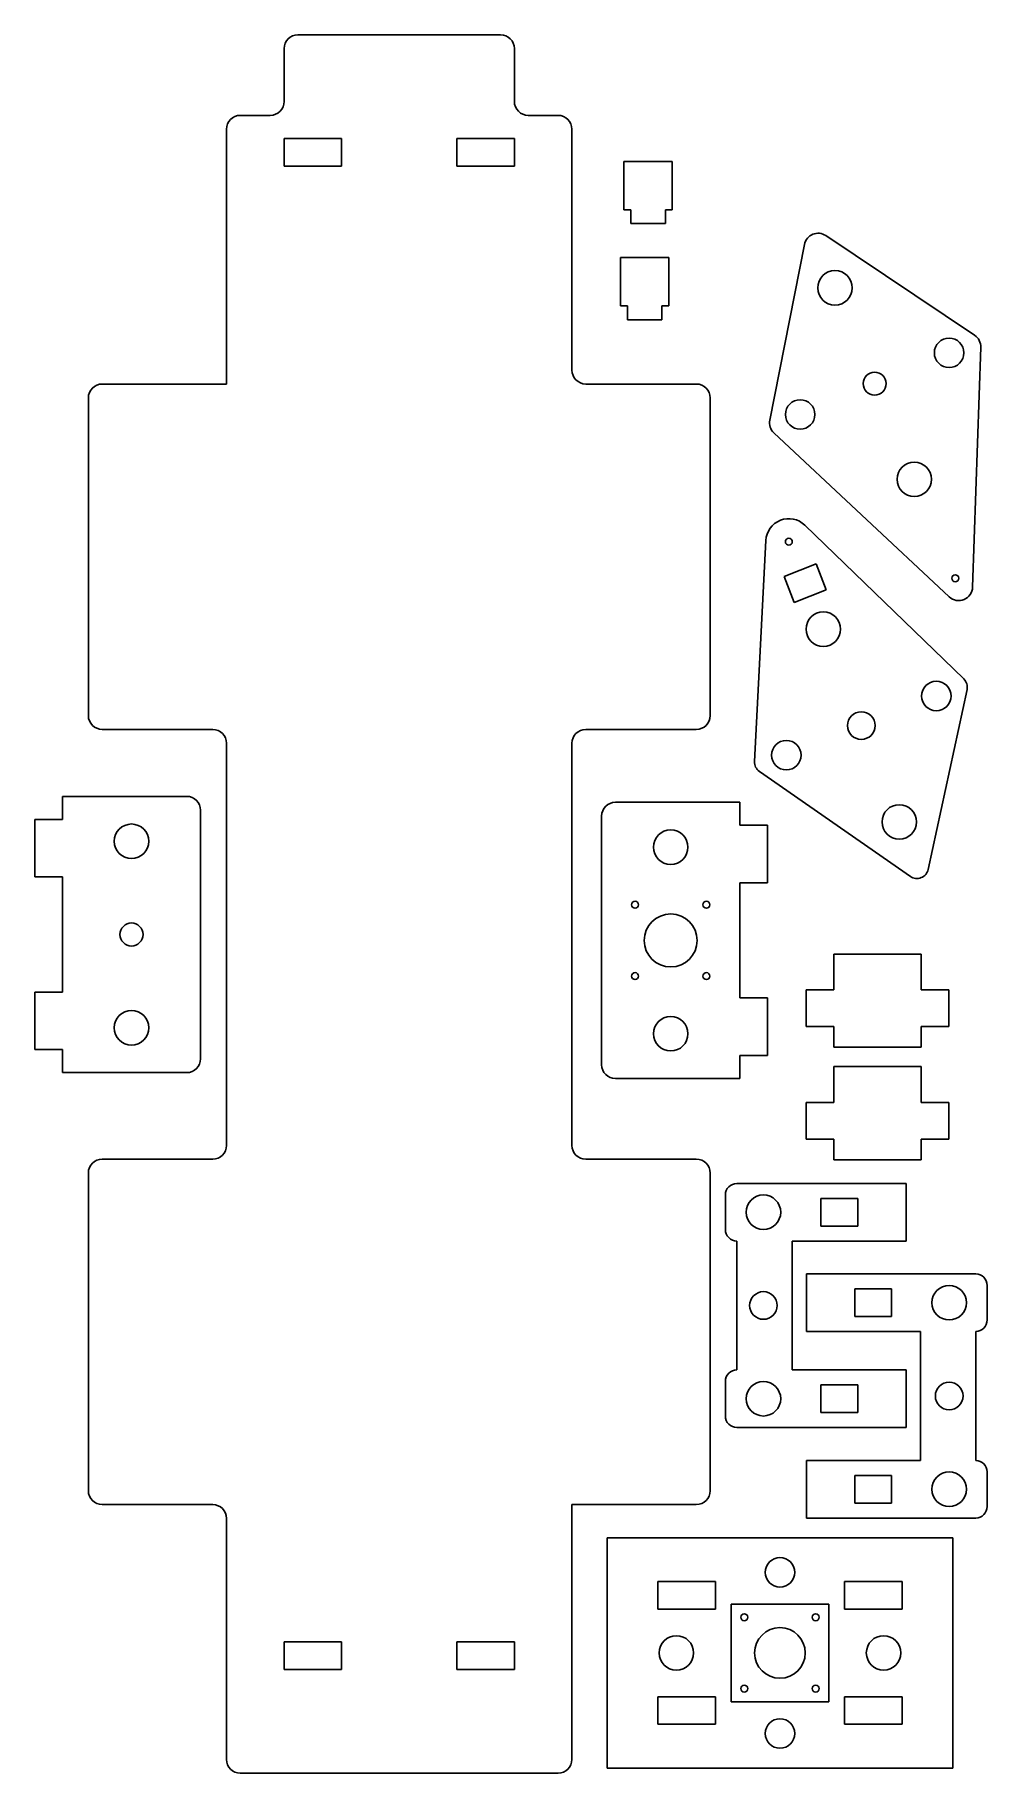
# Model space of a CAD drawing. Extents: x -218 to 195, y -710 to 45.
import ezdxf

# ---------------------------------------------------------------- set-up
doc = ezdxf.new("R2010")
doc.units = 0
doc.layers.get('0').update_dxf_attribs({"linetype": 'CONTINUOUS'})

msp = doc.modelspace()

# ---------------------------------------------------------------- linework, layer by layer
for p, q in [((-110, 16), (-110, 39)), ((-104, 45), (-16, 45)), ((-10, 39), (-10, 16)), ((-129, 10), (-116, 10)), ((-4, 10), (9, 10)), ((-135, -106.67), (-135, 4)), ((-110, -12), (-110, 0)), ((-110, 0), (-85, 0)), ((-85, 0), (-85, -12)), ((-35, -12), (-35, 0)), ((-35, 0), (-10, 0)), ((-10, 0), (-10, -12)), ((15, 4), (15, -100.67)), ((-85, -12), (-110, -12)), ((-10, -12), (-35, -12)), ((-195, -250.67), (-195, -112.67)), ((-189, -106.67), (-135, -106.67)), ((21, -106.67), (69, -106.67)), ((75, -112.67), (75, -250.67)), ((-141, -256.67), (-189, -256.67)), ((69, -256.67), (21, -256.67)), ((-135, -437.33), (-135, -262.67)), ((15, -262.67), (15, -437.33)), ((-189, -443.33), (-141, -443.33)), ((21, -443.33), (69, -443.33)), ((-195, -587.33), (-195, -449.33)), ((75, -449.33), (75, -587.33)), ((-141, -593.33), (-189, -593.33)), ((69, -593.33), (15, -593.33)), ((15, -593.33), (15, -704)), ((-135, -704), (-135, -599.33)), ((-110, -653), (-85, -653)), ((-110, -665), (-110, -653)), ((-110, -653), (-110, -665)), ((-85, -653), (-110, -653)), ((-85, -653), (-85, -665)), ((-85, -665), (-85, -653)), ((-35, -653), (-10, -653)), ((-35, -665), (-35, -653)), ((-35, -653), (-35, -665)), ((-10, -653), (-35, -653)), ((-10, -653), (-10, -665)), ((-10, -665), (-10, -653)), ((-85, -665), (-110, -665)), ((-110, -665), (-85, -665)), ((-10, -665), (-35, -665)), ((-35, -665), (-10, -665)), ((9, -710), (-129, -710))]:
    msp.add_line(p, q)
at = {"color": 0, "linetype": 'BYBLOCK'}
for p, q in [((58.56, -9.99), (37.56, -9.99)), ((37.56, -9.99), (37.56, -30.99)), ((58.56, -30.99), (58.56, -9.99)), ((37.56, -30.99), (40.56, -30.99)), ((40.56, -30.99), (40.56, -36.99)), ((40.56, -36.99), (55.56, -36.99)), ((55.56, -30.99), (58.56, -30.99)), ((55.56, -36.99), (55.56, -30.99)), ((125.23, -42.21), (189.87, -85.51)), ((57.1, -51.74), (36.1, -51.74)), ((36.1, -51.74), (36.1, -72.74)), ((57.1, -72.74), (57.1, -51.74)), ((100.89, -122.35), (116, -46.03)), ((36.1, -72.74), (39.1, -72.74)), ((39.1, -72.74), (39.1, -78.74)), ((54.1, -72.74), (57.1, -72.74)), ((54.1, -78.74), (54.1, -72.74)), ((39.1, -78.74), (54.1, -78.74)), ((192.53, -90.7), (188.97, -194.94)), ((178.88, -199.11), (102.68, -127.9)), ((116.13, -167.97), (185.17, -234.75)), ((94.27, -270.57), (99.19, -174.65)), ((121.05, -184.83), (107.1, -190.33)), ((125.45, -196), (121.05, -184.83)), ((107.1, -190.33), (111.5, -201.5)), ((111.5, -201.5), (125.45, -196)), ((186.58, -239.4), (169.73, -317.46)), ((161.99, -320.51), (96.41, -274.94)), ((-206.26, -295.75), (-206.26, -285.75)), ((-206.26, -285.75), (-152.26, -285.75)), ((-146.26, -291.75), (-146.26, -399.75)), ((27.89, -402.32), (27.89, -294.32)), ((33.89, -288.32), (87.89, -288.32)), ((87.89, -288.32), (87.89, -298.32)), ((-218.26, -320.75), (-218.26, -295.75)), ((-218.26, -295.75), (-206.26, -295.75)), ((87.89, -298.32), (99.89, -298.32)), ((99.89, -298.32), (99.89, -323.32)), ((-206.26, -320.75), (-218.26, -320.75)), ((-206.26, -370.75), (-206.26, -320.75)), ((99.89, -323.32), (87.89, -323.32)), ((87.89, -323.32), (87.89, -373.32)), ((166.69, -354.23), (128.69, -354.23)), ((128.69, -354.23), (128.69, -369.73)), ((166.69, -369.73), (166.69, -354.23)), ((116.69, -369.73), (116.69, -385.73)), ((128.69, -369.73), (116.69, -369.73)), ((178.69, -369.73), (166.69, -369.73)), ((178.69, -385.73), (178.69, -369.73)), ((-218.26, -395.75), (-218.26, -370.75)), ((-218.26, -370.75), (-206.26, -370.75)), ((87.89, -373.32), (99.89, -373.32)), ((99.89, -373.32), (99.89, -398.32)), ((116.69, -385.73), (128.69, -385.73)), ((128.69, -385.73), (128.69, -394.73)), ((166.69, -394.73), (166.69, -385.73)), ((166.69, -385.73), (178.69, -385.73)), ((-206.26, -395.75), (-218.26, -395.75)), ((-206.26, -405.75), (-206.26, -395.75)), ((99.89, -398.32), (87.89, -398.32)), ((87.89, -398.32), (87.89, -408.32)), ((128.69, -394.73), (166.69, -394.73)), ((-152.26, -405.75), (-206.26, -405.75)), ((166.69, -403.14), (128.69, -403.14)), ((128.69, -403.14), (128.69, -418.64)), ((166.69, -418.64), (166.69, -403.14)), ((87.89, -408.32), (33.89, -408.32)), ((116.69, -418.64), (116.69, -434.64)), ((128.69, -418.64), (116.69, -418.64)), ((178.69, -418.64), (166.69, -418.64)), ((178.69, -434.64), (178.69, -418.64)), ((116.69, -434.64), (128.69, -434.64)), ((128.69, -434.64), (128.69, -443.64)), ((166.69, -443.64), (166.69, -434.64)), ((166.69, -434.64), (178.69, -434.64)), ((128.69, -443.64), (166.69, -443.64)), ((81.62, -473.86), (81.62, -458.86)), ((86.62, -453.86), (160.15, -453.86)), ((123.15, -472.36), (123.15, -460.36)), ((123.15, -460.36), (139.15, -460.36)), ((139.15, -460.36), (139.15, -472.36)), ((160.15, -453.86), (160.15, -478.86)), ((139.15, -472.36), (123.15, -472.36)), ((86.62, -534.86), (86.62, -478.86)), ((160.15, -478.86), (110.62, -478.86)), ((110.62, -478.86), (110.62, -534.86)), ((116.82, -518.16), (116.82, -493.16)), ((116.82, -493.16), (190.34, -493.16)), ((195.34, -498.16), (195.34, -513.16)), ((137.82, -499.66), (137.82, -511.66)), ((153.82, -499.66), (137.82, -499.66)), ((153.82, -511.66), (153.82, -499.66)), ((137.82, -511.66), (153.82, -511.66)), ((166.34, -518.16), (116.82, -518.16)), ((166.34, -574.16), (166.34, -518.16)), ((190.34, -518.16), (190.34, -574.16)), ((110.62, -534.86), (160.15, -534.86)), ((160.15, -534.86), (160.15, -559.86)), ((81.62, -554.86), (81.62, -539.86)), ((123.15, -553.36), (123.15, -541.36)), ((123.15, -541.36), (139.15, -541.36)), ((139.15, -541.36), (139.15, -553.36)), ((139.15, -553.36), (123.15, -553.36)), ((160.15, -559.86), (86.62, -559.86)), ((116.82, -599.16), (116.82, -574.16)), ((116.82, -574.16), (166.34, -574.16)), ((137.82, -592.66), (137.82, -580.66)), ((137.82, -580.66), (153.82, -580.66)), ((153.82, -580.66), (153.82, -592.66)), ((195.34, -579.16), (195.34, -594.16)), ((153.82, -592.66), (137.82, -592.66)), ((190.34, -599.16), (116.82, -599.16)), ((180.34, -607.76), (30.34, -607.76)), ((30.34, -607.76), (30.34, -707.76)), ((180.34, -707.76), (180.34, -607.76)), ((52.34, -638.76), (52.34, -626.76)), ((52.34, -626.76), (77.34, -626.76)), ((77.34, -626.76), (77.34, -638.76)), ((133.34, -638.76), (133.34, -626.76)), ((133.34, -626.76), (158.34, -626.76)), ((158.34, -626.76), (158.34, -638.76)), ((77.34, -638.76), (52.34, -638.76)), ((126.59, -636.51), (84.09, -636.51)), ((84.09, -636.51), (84.09, -679.01)), ((126.59, -679.01), (126.59, -636.51)), ((158.34, -638.76), (133.34, -638.76)), ((52.34, -676.76), (77.34, -676.76)), ((52.34, -688.76), (52.34, -676.76)), ((77.34, -676.76), (77.34, -688.76)), ((84.09, -679.01), (126.59, -679.01)), ((133.34, -676.76), (158.34, -676.76)), ((133.34, -688.76), (133.34, -676.76)), ((158.34, -676.76), (158.34, -688.76)), ((77.34, -688.76), (52.34, -688.76)), ((158.34, -688.76), (133.34, -688.76)), ((30.34, -707.76), (180.34, -707.76))]:
    msp.add_line(p, q, dxfattribs=at)
for centre, radius in [((129.23, -64.92), 7.5), ((178.78, -93.11), 6.4), ((146.44, -106.5), 5), ((114.11, -119.89), 6.4), ((163.66, -148.07), 7.5), ((109.18, -175.16), 1.5), ((181.45, -191.04), 1.5), ((124.15, -213.15), 7.5), ((173.21, -242.18), 6.4), ((140.65, -255.02), 6), ((108.09, -267.85), 6.4), ((157.15, -296.88), 7.5), ((-176.26, -305.25), 7.5), ((57.89, -307.82), 7.5), ((42.39, -332.82), 1.5), ((73.39, -332.82), 1.5), ((57.89, -348.32), 11.5), ((-176.26, -345.75), 5), ((42.39, -363.82), 1.5), ((73.39, -363.82), 1.5), ((-176.26, -386.25), 7.5), ((57.89, -388.82), 7.5), ((98.15, -466.36), 7.5), ((178.82, -505.66), 7.5), ((98.15, -506.86), 6), ((98.15, -547.36), 7.5), ((178.82, -546.16), 6), ((178.82, -586.66), 7.5), ((105.34, -622.76), 6.4), ((89.84, -642.26), 1.5), ((120.84, -642.26), 1.5), ((105.34, -657.76), 11), ((60.34, -657.76), 7.5), ((150.34, -657.76), 7.5), ((89.84, -673.26), 1.5), ((120.84, -673.26), 1.5), ((105.34, -692.76), 6.4)]:
    msp.add_circle(centre, radius, dxfattribs=at)
for centre, start, end in [((-104, 39), 90, 180), ((-16, 39), 0, 90), ((-116, 16), 270, 0), ((-4, 16), 180, 270), ((-129, 4), 90, 180), ((9, 4), 0, 90), ((21, -100.67), 180, 270), ((-189, -112.67), 90, 180), ((69, -112.67), 0, 90), ((-189, -250.67), 180, 270), ((-141, -262.67), 0, 90), ((21, -262.67), 90, 180), ((69, -250.67), 270, 0), ((-141, -437.33), 270, 360), ((21, -437.33), 180, 270), ((-189, -449.33), 90, 180), ((69, -449.33), 0, 90), ((-189, -587.33), 180, 270), ((69, -587.33), 270, 0), ((-141, -599.33), 0, 90), ((-129, -704), 180, 270), ((9, -704), 270, 0)]:
    msp.add_arc(centre, 6, start, end)
for centre, radius, start, end in [((121.89, -47.19), 6, 56.18276, 168.80262), ((186.53, -90.5), 6, 358.04873, 56.18276), ((106.78, -123.52), 6, 168.80262, 226.93664), ((109.18, -175.16), 10, 45.95362, 177.06571), ((182.98, -194.73), 6, 226.93664, 358.04873), ((181.69, -238.35), 5, 347.8196, 45.95362), ((99.27, -270.83), 5, 177.06571, 235.19973), ((-152.26, -291.75), 6, 0, 90), ((33.89, -294.32), 6, 90, 180), ((164.84, -316.41), 5, 235.19973, 347.8196), ((-152.26, -399.75), 6, 270, 0), ((33.89, -402.32), 6, 180, 270), ((86.62, -458.86), 5, 90, 180), ((86.62, -473.86), 5, 180, 270), ((190.34, -498.16), 5, 0, 90), ((190.34, -513.16), 5, 270, 0), ((86.62, -539.86), 5, 90, 180), ((86.62, -554.86), 5, 180, 270), ((190.34, -579.16), 5, 0, 90), ((190.34, -594.16), 5, 270, 0)]:
    msp.add_arc(centre, radius, start, end, dxfattribs=at)

doc.saveas('drawing.dxf')
